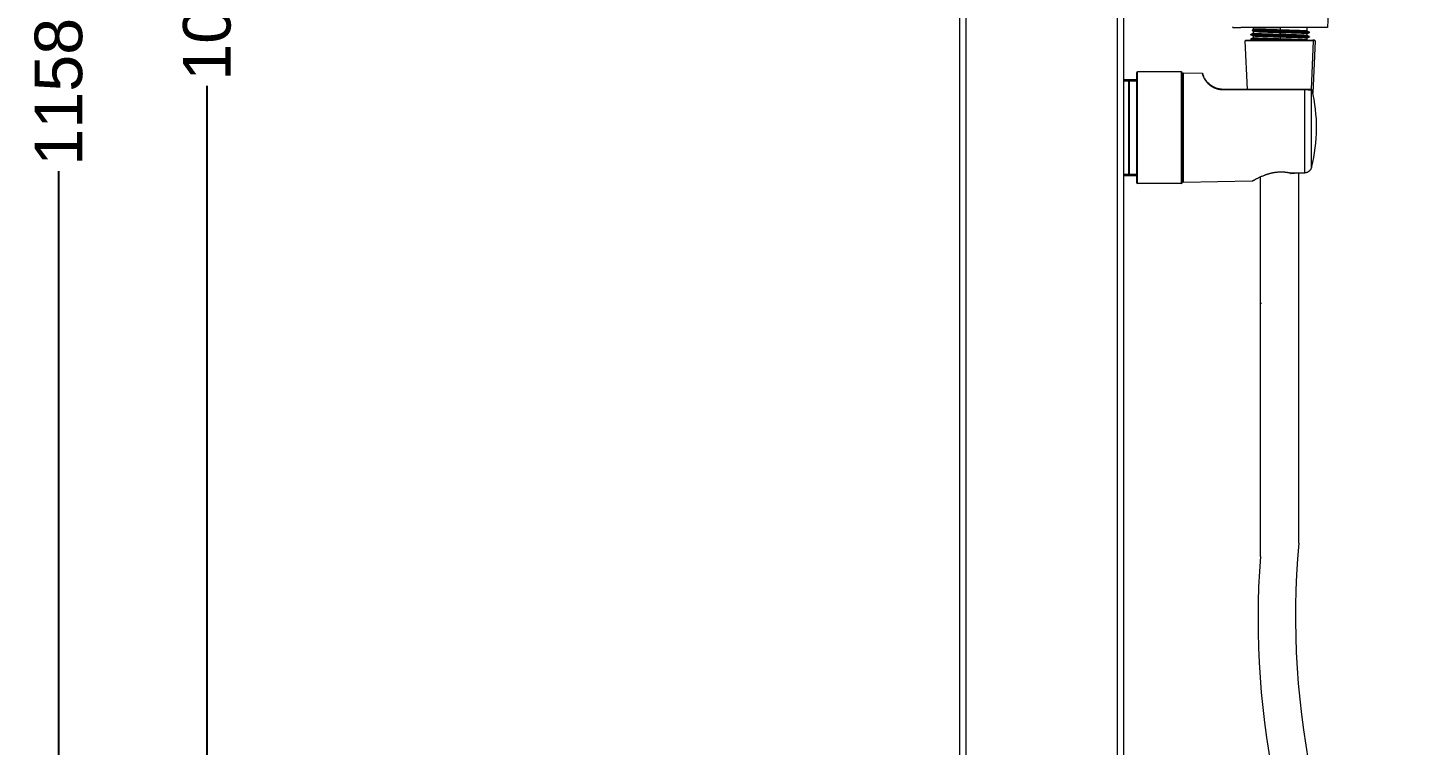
# Model space of a CAD drawing. Header units: millimetres. Extents: x -6909 to -4533, y -2578 to 782.
# Drawn here: x -6292.9 to -5830.3, y -1043.6 to -802.1 of the extents above; entities that cross this region are included whole.
import ezdxf

# ---------------------------------------------------------------- set-up
doc = ezdxf.new("R2010")
doc.units = ezdxf.units.MM
doc.styles.get("Standard").update_dxf_attribs({"font": 'arial.ttf'})
doc.dimstyles.get("Standard").update_dxf_attribs({"dimtxt": 16, "dimasz": 16, "dimexe": 0.18, "dimexo": 0.0625, "dimgap": 3.5, "dimtad": 0, "dimdec": 1, "dimdsep": 46, "dimtxsty": 'Standard', "dimcen": 0.09, "dimclrd": 3, "dimclre": 3, "dimclrt": 3, "dimadec": 0, "dimazin": 0, "dimtfac": 1, "dimtdec": 1, "dimtofl": 0, "dimtmove": 0, "dimatfit": 3, "dimfxl": 1, "dimtolj": 1, "dimtzin": 0, "dimarcsym": 0})

# ---------------------------------------------------------------- blocks, each defined once
blk = doc.blocks.new('*D156')
at = {"color": 3, "lineweight": -2, "transparency": 16777216}
for p, q in [((-5973.98, -250.18), (-6232.69, -250.18)), ((-6232.51, -266.18), (-6232.51, -768.57)), ((-6232.51, -1324.18), (-6232.51, -821.79)), ((-6186.98, -1340.18), (-6232.69, -1340.18))]:
    blk.add_line(p, q, dxfattribs=at)
at = {"color": 3, "lineweight": 18, "transparency": 16777216}
for points in [[(-6235.18, -266.18), (-6229.85, -266.18), (-6232.51, -250.18)], [(-6235.18, -1324.18), (-6229.85, -1324.18), (-6232.51, -1340.18)]]:
    blk.add_solid(points, dxfattribs=at)
at = {"layer": 'Defpoints', "color": 0, "lineweight": 18, "transparency": 16777216}
for p in [(-6232.51, -250.18), (-5973.91, -250.18), (-6186.91, -1340.18)]:
    blk.add_point(p, dxfattribs=at)
at = {"color": 3, "lineweight": 18, "transparency": 16777216, "insert": (-6232.51, -795.18), "char_height": 16, "attachment_point": 5, "rotation": 90}
blk.add_mtext('\\A1;1090', dxfattribs=at)
blk = doc.blocks.new('*D157')
at = {"color": 3, "lineweight": -2, "transparency": 16777216}
for p, q in [((-5976.48, -235.18), (-6282.57, -235.18)), ((-6282.39, -251.18), (-6282.39, -778.42)), ((-6282.39, -1377.68), (-6282.39, -850.45)), ((-6026.98, -1393.68), (-6282.57, -1393.68))]:
    blk.add_line(p, q, dxfattribs=at)
at = {"color": 3, "lineweight": 18, "transparency": 16777216}
for points in [[(-6285.06, -251.18), (-6279.72, -251.18), (-6282.39, -235.18)], [(-6285.06, -1377.68), (-6279.72, -1377.68), (-6282.39, -1393.68)]]:
    blk.add_solid(points, dxfattribs=at)
at = {"layer": 'Defpoints', "color": 0, "lineweight": 18, "transparency": 16777216}
for p in [(-6282.39, -235.18), (-5976.41, -235.18), (-6026.91, -1393.68)]:
    blk.add_point(p, dxfattribs=at)
at = {"color": 3, "lineweight": 18, "transparency": 16777216, "insert": (-6282.39, -814.43), "char_height": 16, "attachment_point": 5, "rotation": 90}
blk.add_mtext('\\A1;1158.5', dxfattribs=at)

msp = doc.modelspace()

# ---------------------------------------------------------------- linework, layer by layer
at = {"linetype": 'Continuous', "lineweight": 13}
for p, q in [((-5926.41, -1339.68), (-5926.41, -369.39)), ((-5977.41, -655.76), (-5977.41, -1339.68)), ((-5860.61, -806.63), (-5861.3, -822.93)), ((-5860.61, -806.63), (-5860.79, -806.43)), ((-5919.71, -854.58), (-5919.71, -817.08)), ((-5905.01, -817.08), (-5905.01, -854.58)), ((-5924.41, -820.03), (-5922.71, -820.03)), ((-5922.71, -820.03), (-5922.41, -820.03)), ((-5922.41, -820.03), (-5922.41, -819.73)), ((-5922.41, -851.63), (-5922.41, -820.03)), ((-5922.41, -820.03), (-5920.01, -820.03)), ((-5863.49, -823.02), (-5863.49, -851.08)), ((-5861.14, -823.16), (-5861, -823.16)), ((-5861.14, -849.06), (-5861.14, -823.16)), ((-5868.14, -851.17), (-5868.14, -851.21)), ((-5863.49, -851.12), (-5863.49, -851.08)), ((-5922.71, -851.63), (-5924.41, -851.63)), ((-5922.71, -851.63), (-5922.41, -851.63)), ((-5920.01, -851.63), (-5922.41, -851.63)), ((-5922.41, -851.93), (-5922.41, -851.63))]:
    msp.add_line(p, q, dxfattribs=at)
at = {"linetype": 'Continuous', "lineweight": 18}
for p, q in [((-5924.41, -369.39), (-5924.41, -1339.68)), ((-5979.41, -1339.68), (-5979.41, -563.26)), ((-5880.71, -802.13), (-5871.71, -802.13)), ((-5880.71, -802.75), (-5880.71, -802.13)), ((-5880.71, -804.01), (-5880.71, -803.31)), ((-5862.71, -802.13), (-5871.71, -802.13)), ((-5871.71, -802.13), (-5871.71, -802.88)), ((-5871.71, -803.88), (-5871.71, -804.38)), ((-5862.71, -802.13), (-5862.71, -803.25)), ((-5862.71, -804.26), (-5862.71, -804.75)), ((-5883.46, -806.63), (-5883.26, -806.43)), ((-5860.61, -806.63), (-5883.46, -806.63)), ((-5882.73, -822.93), (-5883.46, -806.63)), ((-5883.26, -806.43), (-5860.79, -806.43)), ((-5880.71, -805.51), (-5880.71, -805.02)), ((-5871.71, -805.38), (-5871.71, -805.88)), ((-5862.71, -805.76), (-5862.71, -806.25)), ((-5860.16, -806.43), (-5860.79, -806.43)), ((-5859.97, -806.63), (-5860.76, -824.21)), ((-5859.97, -806.63), (-5860.61, -806.63)), ((-5860.16, -806.43), (-5859.97, -806.63)), ((-5920.01, -817.38), (-5920.01, -854.28)), ((-5905.01, -817.08), (-5919.71, -817.08)), ((-5904.51, -854.08), (-5904.51, -817.58)), ((-5904.21, -854.23), (-5904.21, -817.43)), ((-5904.21, -817.43), (-5897.96, -817.54)), ((-5922.41, -819.73), (-5924.41, -819.73)), ((-5922.71, -820.03), (-5922.71, -851.63)), ((-5920.01, -819.73), (-5922.41, -819.73)), ((-5904.51, -819.03), (-5904.21, -819.03)), ((-5861, -823.16), (-5861, -823.16)), ((-5865.39, -974.65), (-5865.39, -851.16)), ((-5924.41, -851.93), (-5922.41, -851.93)), ((-5922.41, -851.93), (-5920.01, -851.93)), ((-5905.01, -854.58), (-5919.71, -854.58)), ((-5904.21, -852.63), (-5904.51, -852.63)), ((-5881.12, -853.85), (-5904.21, -854.23)), ((-5878.39, -852.44), (-5878.39, -980.02))]:
    msp.add_line(p, q, dxfattribs=at)
for centre, radius, start, end in [((-5919.71, -817.38), 0.3, 90, 180), ((-5905.01, -817.58), 0.5, 0, 90), ((-5922.41, -820.03), 0.3, 90, 180), ((-5861.29, -823.23), 0.3, 13.8413, 90), ((-5912.43, -835.83), 52.96, 345.5347, 13.8413), ((-5868.14, -850.91), 0.3, 257.1694, 271.0958), ((-5922.41, -851.63), 0.3, 180, 270), ((-5919.71, -854.28), 0.3, 180, 270), ((-5905.01, -854.08), 0.5, 270, 0)]:
    msp.add_arc(centre, radius, start, end, dxfattribs=at)
at = {"lineweight": 18}
for centre, radius, start, end in [((-5591.27, -1000.35), 275.28, 174.8316, 209.7553), ((-5875.39, -974.65), 10, 354.8316, 0), ((-5594.39, -1000.87), 284.76, 175.8014, 208.5524)]:
    msp.add_arc(centre, radius, start, end, dxfattribs=at)
at = {"linetype": 'Continuous', "lineweight": 13, "extrusion": (0, 0, -1)}
for centre, major_axis, ratio, start_param, end_param in [((-5890.91, -823.23), (0, 0.3), 0.023207, 0, 0.788984), ((-5863.49, -823.23), (0, 0.3), 0.023832, 0, 0.762917), ((-5861.43, -823.23), (0, 0.3), 0.982489, 0, 1.332663), ((-5861.29, -823.23), (0, 0.3), 0.985191, 0, 1.332663), ((-5868.14, -850.91), (0.067, 0.293), 0.377547, 2.560471, 3.141614)]:
    msp.add_ellipse(centre, major_axis=major_axis, ratio=ratio, start_param=start_param, end_param=end_param, dxfattribs=at)
at = {"linetype": 'Continuous', "lineweight": 18, "extrusion": (0, 0, -1)}
msp.add_ellipse((-5868.14, -850.91), major_axis=(0.067, 0.293), ratio=0.377547, start_param=3.14161, end_param=3.638191, dxfattribs=at)
at = {"linetype": 'Continuous', "lineweight": 18}
for points, knots in [([(-5854.32, -706.06), (-5854.34, -707.01), (-5854.37, -708.89), (-5854.41, -711.7), (-5854.54, -720.22), (-5854.71, -731.51), (-5854.93, -745.62), (-5855.09, -756.92), (-5855.26, -768.23), (-5855.43, -779.53), (-5855.57, -788.95), (-5855.67, -795.54), (-5855.72, -798.84), (-5855.74, -800.49), (-5855.75, -801.31), (-5855.76, -801.72), (-5855.76, -801.96), (-5855.76, -802.08), (-5855.76, -802.13)], [0, 0, 0, 0, 0.030018, 0.060037, 0.090055, 0.295018, 0.412508, 0.529999, 0.647489, 0.764999, 0.8825, 0.94125, 0.970625, 0.985312, 0.992656, 0.996328, 0.998164, 1, 1, 1, 1]), ([(-5887.66, -802.13), (-5887.66, -802.11), (-5887.67, -802.05), (-5887.67, -801.99), (-5887.67, -801.96)], [0, 0, 0, 0, 0.5, 1, 1, 1, 1]), ([(-5887.66, -802.13), (-5887.67, -802.13), (-5887.67, -802.13), (-5887.67, -802.13), (-5887.66, -802.13), (-5887.65, -802.13), (-5887.64, -802.13), (-5887.62, -802.13), (-5887.6, -802.13), (-5887.56, -802.13), (-5887.53, -802.13), (-5887.47, -802.13), (-5887.43, -802.13), (-5887.38, -802.13), (-5887.37, -802.13), (-5887.35, -802.13), (-5887.32, -802.13), (-5887.28, -802.13), (-5887.2, -802.13), (-5887.15, -802.13), (-5887.03, -802.13), (-5886.96, -802.13), (-5886.86, -802.13), (-5886.82, -802.13), (-5886.77, -802.13), (-5886.75, -802.13), (-5886.71, -802.13), (-5886.69, -802.13), (-5886.6, -802.13), (-5886.51, -802.13), (-5886.34, -802.13), (-5886.26, -802.13), (-5886.07, -802.13), (-5885.98, -802.13), (-5885.83, -802.13), (-5885.78, -802.13), (-5885.68, -802.13), (-5885.63, -802.13), (-5885.38, -802.13), (-5885.16, -802.13), (-5884.95, -802.13)], [0, 0, 0, 0, 0.0625, 0.0625, 0.125, 0.125, 0.1875, 0.1875, 0.25, 0.25, 0.3125, 0.3125, 0.375, 0.375, 0.390625, 0.390625, 0.40625, 0.4375, 0.4375, 0.5, 0.5, 0.5625, 0.5625, 0.59375, 0.59375, 0.609375, 0.609375, 0.625, 0.625, 0.6875, 0.6875, 0.75, 0.75, 0.8125, 0.8125, 0.84375, 0.84375, 0.875, 0.875, 1, 1, 1, 1]), ([(-5884.56, -802.13), (-5884.63, -802.13), (-5884.69, -802.13), (-5884.82, -802.13), (-5884.89, -802.13), (-5884.95, -802.13)], [0, 0, 0, 0, 0.5, 0.5, 1, 1, 1, 1]), ([(-5858.87, -802.13), (-5858.87, -802.13), (-5860.79, -802.13), (-5865.03, -802.13), (-5871.71, -802.13), (-5878.4, -802.13), (-5882.64, -802.13), (-5884.56, -802.13), (-5884.56, -802.13)], [0, 0, 0, 0, 0.00001, 0.234691, 0.500002, 0.765312, 0.999992, 1, 1, 1, 1]), ([(-5861.82, -805.21), (-5861.82, -805.18), (-5862.51, -805.1), (-5865.81, -804.98), (-5871.02, -804.85), (-5876.43, -804.72), (-5880.5, -804.59), (-5881.59, -804.51), (-5881.61, -804.46), (-5881.61, -804.46)], [0, 0, 0, 0, 0.13614, 0.307544, 0.478949, 0.650353, 0.821757, 0.993161, 1, 1, 1, 1]), ([(-5881.6, -804.57), (-5881.52, -804.61), (-5880.45, -804.7), (-5876.43, -804.82), (-5871.02, -804.95), (-5865.81, -805.08), (-5862.41, -805.2), (-5861.76, -805.28), (-5861.83, -805.32)], [0, 0, 0, 0, 0.164113, 0.33539, 0.506667, 0.677945, 0.849222, 1, 1, 1, 1]), ([(-5881.16, -803.08), (-5881.16, -803.08), (-5881.15, -803.09), (-5881.12, -803.1), (-5881.09, -803.11), (-5881.03, -803.12), (-5881, -803.12), (-5880.96, -803.12), (-5880.95, -803.13), (-5880.92, -803.13), (-5880.91, -803.13), (-5880.83, -803.14), (-5880.75, -803.15), (-5880.58, -803.16), (-5880.4, -803.17), (-5880.17, -803.18), (-5879.98, -803.19), (-5879.92, -803.2), (-5879.82, -803.2), (-5879.78, -803.2), (-5879.71, -803.21), (-5879.68, -803.21), (-5879.49, -803.22), (-5879.34, -803.22), (-5879.18, -803.23)], [0, 0, 0, 0, 0.105003, 0.105003, 0.23286, 0.23286, 0.296788, 0.296788, 0.328753, 0.328753, 0.360717, 0.360717, 0.488573, 0.488573, 0.61643, 0.744287, 0.744287, 0.808215, 0.808215, 0.840179, 0.840179, 0.872143, 0.872143, 1, 1, 1, 1]), ([(-5880.71, -802.75), (-5880.71, -802.74), (-5880.71, -802.74), (-5880.7, -802.74), (-5880.66, -802.74), (-5880.58, -802.73), (-5880.5, -802.73), (-5880.47, -802.73), (-5880.42, -802.73), (-5880.41, -802.72), (-5880.37, -802.72), (-5880.36, -802.72), (-5880.26, -802.72), (-5880.18, -802.72), (-5879.99, -802.71), (-5879.79, -802.71), (-5879.54, -802.7), (-5879.34, -802.7), (-5879.28, -802.7), (-5879.17, -802.69), (-5879.13, -802.69), (-5879.06, -802.69), (-5879.02, -802.69), (-5878.83, -802.69), (-5878.67, -802.68), (-5878.5, -802.68)], [0, 0, 0, 0, 0.051234, 0.051234, 0.16983, 0.288425, 0.288425, 0.347723, 0.347723, 0.377372, 0.377372, 0.407021, 0.407021, 0.525617, 0.525617, 0.644213, 0.762808, 0.762808, 0.822106, 0.822106, 0.851755, 0.851755, 0.881404, 0.881404, 1, 1, 1, 1]), ([(-5878.5, -803.68), (-5878.67, -803.66), (-5878.99, -803.63), (-5879.42, -803.58), (-5879.66, -803.55), (-5879.84, -803.52), (-5879.89, -803.52), (-5879.99, -803.5), (-5880.04, -803.49), (-5880.18, -803.47), (-5880.35, -803.43), (-5880.47, -803.4), (-5880.58, -803.37), (-5880.62, -803.36), (-5880.68, -803.32), (-5880.7, -803.31), (-5880.71, -803.29), (-5880.71, -803.28), (-5880.71, -803.27)], [0, 0, 0, 0, 0.118984, 0.237968, 0.356952, 0.356952, 0.416444, 0.416444, 0.475936, 0.475936, 0.59492, 0.713904, 0.713904, 0.832888, 0.832888, 0.951872, 0.951872, 1, 1, 1, 1]), ([(-5880.71, -804.01), (-5880.71, -804.01), (-5880.71, -804.01), (-5880.71, -804.02), (-5880.7, -804.02), (-5880.69, -804.03), (-5880.64, -804.04), (-5880.56, -804.06), (-5880.41, -804.07), (-5880.29, -804.08), (-5880.24, -804.09), (-5880.16, -804.09), (-5880.14, -804.1), (-5880.09, -804.1), (-5880.06, -804.1), (-5879.92, -804.11), (-5879.79, -804.12), (-5879.51, -804.13), (-5879.36, -804.14), (-5879.04, -804.16), (-5878.86, -804.17), (-5878.63, -804.18), (-5878.58, -804.18), (-5878.48, -804.18), (-5878.34, -804.19), (-5878.18, -804.19), (-5877.87, -804.21), (-5877.44, -804.22), (-5876.97, -804.24), (-5876.66, -804.25), (-5876.6, -804.25), (-5876.47, -804.25), (-5876.41, -804.25), (-5876.22, -804.26), (-5876.09, -804.26), (-5875.7, -804.27), (-5875.44, -804.28), (-5874.9, -804.3), (-5874.62, -804.31), (-5874.2, -804.32), (-5874.06, -804.32), (-5873.84, -804.33), (-5873.77, -804.33), (-5873.62, -804.33), (-5873.55, -804.34), (-5873.19, -804.35), (-5872.6, -804.36), (-5872.01, -804.38), (-5871.71, -804.38)], [0, 0, 0, 0, 0.015316, 0.015316, 0.030946, 0.062206, 0.062206, 0.124726, 0.187245, 0.187245, 0.218505, 0.218505, 0.234135, 0.234135, 0.249765, 0.249765, 0.312284, 0.312284, 0.374804, 0.374804, 0.437324, 0.437324, 0.452954, 0.452954, 0.468583, 0.499843, 0.499843, 0.562363, 0.624882, 0.624882, 0.640512, 0.640512, 0.656142, 0.656142, 0.687402, 0.687402, 0.749922, 0.749922, 0.812441, 0.812441, 0.843701, 0.843701, 0.859331, 0.859331, 0.874961, 0.874961, 0.93748, 1, 1, 1, 1]), ([(-5861.82, -803.71), (-5861.82, -803.7), (-5861.88, -803.66), (-5863.17, -803.57), (-5867.4, -803.44), (-5872.85, -803.31), (-5876.93, -803.21), (-5878.73, -803.15), (-5879.18, -803.13)], [0, 0, 0, 0, 0.027298, 0.24914, 0.470982, 0.692824, 0.914666, 1, 1, 1, 1]), ([(-5879.18, -803.23), (-5878.73, -803.25), (-5876.93, -803.31), (-5872.85, -803.41), (-5867.4, -803.54), (-5863.17, -803.67), (-5861.89, -803.76), (-5861.82, -803.8), (-5861.82, -803.81)], [0, 0, 0, 0, 0.085372, 0.307308, 0.529245, 0.751181, 0.973117, 1, 1, 1, 1]), ([(-5878.5, -802.68), (-5878.29, -802.69), (-5878.07, -802.7), (-5877.6, -802.71), (-5877.35, -802.72), (-5877.06, -802.73), (-5877.03, -802.73), (-5876.96, -802.74), (-5876.93, -802.74), (-5876.83, -802.74), (-5876.63, -802.75), (-5876.43, -802.75), (-5876.02, -802.77), (-5875.73, -802.77), (-5875.15, -802.79), (-5874.86, -802.8), (-5874.48, -802.81), (-5874.4, -802.81), (-5874.25, -802.82), (-5874.17, -802.82), (-5873.94, -802.83), (-5873.78, -802.83), (-5873.31, -802.84), (-5872.99, -802.85), (-5872.36, -802.87), (-5872.04, -802.88), (-5871.71, -802.88)], [0, 0, 0, 0, 0.125, 0.125, 0.25, 0.25, 0.265625, 0.265625, 0.28125, 0.28125, 0.3125, 0.375, 0.375, 0.5, 0.5, 0.625, 0.625, 0.65625, 0.65625, 0.6875, 0.6875, 0.75, 0.75, 0.875, 0.875, 1, 1, 1, 1]), ([(-5871.71, -803.88), (-5872.04, -803.88), (-5872.36, -803.87), (-5873, -803.85), (-5873.31, -803.84), (-5873.67, -803.83), (-5873.71, -803.83), (-5873.78, -803.83), (-5873.82, -803.83), (-5873.94, -803.82), (-5874.17, -803.82), (-5874.4, -803.81), (-5874.86, -803.8), (-5875.16, -803.79), (-5875.73, -803.77), (-5876.02, -803.76), (-5876.36, -803.75), (-5876.43, -803.75), (-5876.57, -803.75), (-5876.64, -803.75), (-5876.84, -803.74), (-5876.97, -803.74), (-5877.35, -803.72), (-5877.6, -803.71), (-5878.07, -803.7), (-5878.29, -803.69), (-5878.5, -803.68)], [0, 0, 0, 0, 0.125, 0.125, 0.25, 0.25, 0.265625, 0.265625, 0.28125, 0.28125, 0.3125, 0.375, 0.375, 0.5, 0.5, 0.625, 0.625, 0.65625, 0.65625, 0.6875, 0.6875, 0.75, 0.75, 0.875, 0.875, 1, 1, 1, 1]), ([(-5871.71, -802.88), (-5871.42, -802.89), (-5871.12, -802.9), (-5870.53, -802.92), (-5870.24, -802.92), (-5869.88, -802.93), (-5869.81, -802.94), (-5869.66, -802.94), (-5869.59, -802.94), (-5869.37, -802.95), (-5869.23, -802.95), (-5868.81, -802.96), (-5868.53, -802.97), (-5867.99, -802.99), (-5867.73, -802.99), (-5867.34, -803.01), (-5867.21, -803.01), (-5867.02, -803.02), (-5866.96, -803.02), (-5866.86, -803.02), (-5866.83, -803.02), (-5866.77, -803.02), (-5866.49, -803.03), (-5866.23, -803.04), (-5865.77, -803.06), (-5865.56, -803.07), (-5865.14, -803.08), (-5864.94, -803.09), (-5864.71, -803.1), (-5864.66, -803.1), (-5864.57, -803.1), (-5864.53, -803.11), (-5864.39, -803.11), (-5864.31, -803.12), (-5864.06, -803.13), (-5863.76, -803.14), (-5863.51, -803.16), (-5863.34, -803.17), (-5863.29, -803.17), (-5863.23, -803.18), (-5863.22, -803.18), (-5863.19, -803.18), (-5863.18, -803.18), (-5863.14, -803.19), (-5863.12, -803.19), (-5863.02, -803.2), (-5862.94, -803.21), (-5862.83, -803.22), (-5862.79, -803.23), (-5862.75, -803.24), (-5862.74, -803.24), (-5862.73, -803.25)], [0, 0, 0, 0, 0.064742, 0.064742, 0.129483, 0.129483, 0.145669, 0.145669, 0.161854, 0.161854, 0.194225, 0.194225, 0.258967, 0.258967, 0.323709, 0.323709, 0.356079, 0.356079, 0.372265, 0.372265, 0.380358, 0.380358, 0.38845, 0.453192, 0.453192, 0.517934, 0.517934, 0.582675, 0.582675, 0.598861, 0.598861, 0.615046, 0.615046, 0.647417, 0.647417, 0.712159, 0.776901, 0.776901, 0.809271, 0.809271, 0.817364, 0.817364, 0.825457, 0.825457, 0.841642, 0.841642, 0.906384, 0.906384, 0.971126, 0.971126, 1, 1, 1, 1]), ([(-5862.71, -804.26), (-5862.71, -804.26), (-5862.72, -804.26), (-5862.72, -804.25), (-5862.72, -804.25), (-5862.73, -804.24), (-5862.74, -804.24), (-5862.79, -804.23), (-5862.87, -804.21), (-5863.02, -804.2), (-5863.14, -804.18), (-5863.19, -804.18), (-5863.26, -804.17), (-5863.29, -804.17), (-5863.34, -804.17), (-5863.37, -804.17), (-5863.51, -804.16), (-5863.64, -804.15), (-5863.91, -804.13), (-5864.06, -804.13), (-5864.39, -804.11), (-5864.57, -804.1), (-5864.8, -804.09), (-5864.85, -804.09), (-5864.95, -804.09), (-5865.09, -804.08), (-5865.24, -804.08), (-5865.56, -804.06), (-5865.99, -804.05), (-5866.46, -804.03), (-5866.77, -804.02), (-5866.83, -804.02), (-5866.95, -804.02), (-5867.02, -804.01), (-5867.21, -804.01), (-5867.34, -804.01), (-5867.73, -803.99), (-5867.99, -803.99), (-5868.53, -803.97), (-5868.81, -803.96), (-5869.23, -803.95), (-5869.37, -803.95), (-5869.59, -803.94), (-5869.66, -803.94), (-5869.8, -803.93), (-5869.88, -803.93), (-5870.24, -803.92), (-5870.83, -803.91), (-5871.42, -803.89), (-5871.71, -803.88)], [0, 0, 0, 0, 0.015318, 0.015318, 0.030948, 0.030948, 0.062208, 0.062208, 0.124727, 0.187247, 0.187247, 0.218506, 0.218506, 0.234136, 0.234136, 0.249766, 0.249766, 0.312286, 0.312286, 0.374805, 0.374805, 0.437325, 0.437325, 0.452955, 0.452955, 0.468584, 0.499844, 0.499844, 0.562364, 0.624883, 0.624883, 0.640513, 0.640513, 0.656143, 0.656143, 0.687403, 0.687403, 0.749922, 0.749922, 0.812442, 0.812442, 0.843701, 0.843701, 0.859331, 0.859331, 0.874961, 0.874961, 0.937481, 1, 1, 1, 1]), ([(-5871.71, -804.38), (-5871.42, -804.39), (-5871.12, -804.4), (-5870.53, -804.42), (-5870.24, -804.42), (-5869.88, -804.43), (-5869.81, -804.44), (-5869.66, -804.44), (-5869.59, -804.44), (-5869.37, -804.45), (-5869.23, -804.45), (-5868.81, -804.46), (-5868.26, -804.48), (-5867.73, -804.49), (-5867.34, -804.51), (-5867.21, -804.51), (-5867.02, -804.52), (-5866.96, -804.52), (-5866.86, -804.52), (-5866.83, -804.52), (-5866.77, -804.52), (-5866.49, -804.53), (-5866.23, -804.54), (-5865.77, -804.56), (-5865.56, -804.56), (-5865.14, -804.58), (-5864.94, -804.59), (-5864.71, -804.6), (-5864.66, -804.6), (-5864.57, -804.6), (-5864.53, -804.61), (-5864.39, -804.61), (-5864.31, -804.62), (-5864.06, -804.63), (-5863.91, -804.63), (-5863.64, -804.65), (-5863.51, -804.66), (-5863.34, -804.67), (-5863.29, -804.67), (-5863.23, -804.68), (-5863.22, -804.68), (-5863.19, -804.68), (-5863.18, -804.68), (-5863.14, -804.69), (-5863.12, -804.69), (-5863.02, -804.7), (-5862.94, -804.71), (-5862.83, -804.72), (-5862.79, -804.73), (-5862.74, -804.74), (-5862.73, -804.74), (-5862.73, -804.75)], [0, 0, 0, 0, 0.064681, 0.064681, 0.129362, 0.129362, 0.145532, 0.145532, 0.161702, 0.161702, 0.194043, 0.194043, 0.258724, 0.323405, 0.323405, 0.355745, 0.355745, 0.371916, 0.371916, 0.380001, 0.380001, 0.388086, 0.452767, 0.452767, 0.517448, 0.517448, 0.582129, 0.582129, 0.598299, 0.598299, 0.614469, 0.614469, 0.64681, 0.64681, 0.711491, 0.711491, 0.776171, 0.776171, 0.808512, 0.808512, 0.816597, 0.816597, 0.824682, 0.824682, 0.840852, 0.840852, 0.905533, 0.905533, 0.970214, 0.970214, 1, 1, 1, 1]), ([(-5858.48, -802.13), (-5858.54, -802.13), (-5858.61, -802.13), (-5858.74, -802.13), (-5858.8, -802.13), (-5858.87, -802.13)], [0, 0, 0, 0, 0.5, 0.5, 1, 1, 1, 1]), ([(-5855.76, -802.13), (-5855.76, -802.13), (-5855.76, -802.13), (-5855.76, -802.13), (-5855.76, -802.13), (-5855.78, -802.13), (-5855.8, -802.13), (-5855.87, -802.13), (-5855.89, -802.13), (-5855.94, -802.13), (-5855.96, -802.13), (-5856, -802.13), (-5856.01, -802.13), (-5856.08, -802.13), (-5856.17, -802.13), (-5856.28, -802.13), (-5856.37, -802.13), (-5856.4, -802.13), (-5856.47, -802.13), (-5856.5, -802.13), (-5856.6, -802.13), (-5856.68, -802.13), (-5856.83, -802.13), (-5856.91, -802.13), (-5857.08, -802.13), (-5857.17, -802.13), (-5857.31, -802.13), (-5857.36, -802.13), (-5857.45, -802.13), (-5857.5, -802.13), (-5857.65, -802.13), (-5857.75, -802.13), (-5857.95, -802.13), (-5858.06, -802.13), (-5858.27, -802.13), (-5858.37, -802.13), (-5858.48, -802.13)], [0, 0, 0, 0, 0.0625, 0.0625, 0.125, 0.125, 0.25, 0.25, 0.3125, 0.3125, 0.34375, 0.34375, 0.375, 0.375, 0.4375, 0.5, 0.5, 0.53125, 0.53125, 0.5625, 0.5625, 0.625, 0.625, 0.6875, 0.6875, 0.75, 0.75, 0.78125, 0.78125, 0.8125, 0.8125, 0.875, 0.875, 0.9375, 0.9375, 1, 1, 1, 1]), ([(-5867.69, -806.43), (-5868.22, -806.42), (-5870.45, -806.36), (-5874.73, -806.26), (-5879.4, -806.14), (-5881.37, -806.03), (-5881.61, -805.98), (-5881.61, -805.96)], [0, 0, 0, 0, 0.088233, 0.358854, 0.629474, 0.900095, 1, 1, 1, 1]), ([(-5881.59, -806.07), (-5881.57, -806.08), (-5881.3, -806.14), (-5879.4, -806.24), (-5875.44, -806.34), (-5872.69, -806.41), (-5871.71, -806.43)], [0, 0, 0, 0, 0.099672, 0.452931, 0.806191, 1, 1, 1, 1]), ([(-5880.71, -805.51), (-5880.71, -805.51), (-5880.71, -805.51), (-5880.71, -805.52), (-5880.7, -805.52), (-5880.69, -805.53), (-5880.64, -805.54), (-5880.6, -805.55), (-5880.48, -805.56), (-5880.41, -805.57), (-5880.29, -805.58), (-5880.24, -805.59), (-5880.16, -805.59), (-5880.14, -805.6), (-5880.09, -805.6), (-5880.06, -805.6), (-5879.92, -805.61), (-5879.79, -805.62), (-5879.51, -805.64), (-5879.36, -805.64), (-5879.04, -805.66), (-5878.86, -805.67), (-5878.63, -805.68), (-5878.58, -805.68), (-5878.48, -805.68), (-5878.34, -805.69), (-5878.18, -805.69), (-5877.87, -805.7), (-5877.44, -805.72), (-5876.97, -805.74), (-5876.66, -805.75), (-5876.6, -805.75), (-5876.47, -805.75), (-5876.41, -805.75), (-5876.22, -805.76), (-5876.09, -805.76), (-5875.7, -805.78), (-5875.17, -805.79), (-5874.62, -805.81), (-5874.2, -805.82), (-5874.06, -805.82), (-5873.84, -805.83), (-5873.77, -805.83), (-5873.62, -805.83), (-5873.55, -805.84), (-5873.19, -805.85), (-5872.6, -805.86), (-5872.01, -805.88), (-5871.71, -805.89)], [0, 0, 0, 0, 0.015318, 0.015318, 0.030948, 0.062208, 0.062208, 0.124727, 0.124727, 0.187247, 0.187247, 0.218506, 0.218506, 0.234136, 0.234136, 0.249766, 0.249766, 0.312286, 0.312286, 0.374805, 0.374805, 0.437325, 0.437325, 0.452954, 0.452954, 0.468584, 0.499844, 0.499844, 0.562364, 0.624883, 0.624883, 0.640513, 0.640513, 0.656143, 0.656143, 0.687403, 0.687403, 0.749922, 0.812442, 0.812442, 0.843701, 0.843701, 0.859331, 0.859331, 0.874961, 0.874961, 0.937481, 1, 1, 1, 1]), ([(-5871.71, -805.38), (-5872.01, -805.38), (-5872.31, -805.37), (-5872.89, -805.35), (-5873.19, -805.34), (-5873.55, -805.33), (-5873.62, -805.33), (-5873.77, -805.33), (-5873.84, -805.33), (-5874.05, -805.32), (-5874.2, -805.32), (-5874.62, -805.31), (-5874.9, -805.3), (-5875.44, -805.28), (-5875.7, -805.27), (-5876.09, -805.26), (-5876.22, -805.26), (-5876.41, -805.25), (-5876.47, -805.25), (-5876.57, -805.25), (-5876.6, -805.25), (-5876.66, -805.25), (-5876.94, -805.24), (-5877.2, -805.23), (-5877.66, -805.21), (-5877.87, -805.2), (-5878.29, -805.19), (-5878.49, -805.18), (-5878.72, -805.17), (-5878.77, -805.17), (-5878.86, -805.17), (-5878.9, -805.16), (-5879.03, -805.16), (-5879.12, -805.15), (-5879.36, -805.14), (-5879.52, -805.13), (-5879.79, -805.12), (-5879.92, -805.11), (-5880.09, -805.1), (-5880.14, -805.09), (-5880.2, -805.09), (-5880.21, -805.09), (-5880.24, -805.09), (-5880.27, -805.08), (-5880.31, -805.08), (-5880.41, -805.07), (-5880.48, -805.06), (-5880.6, -805.05), (-5880.64, -805.04), (-5880.69, -805.03), (-5880.7, -805.02), (-5880.7, -805.02)], [0, 0, 0, 0, 0.0644, 0.0644, 0.1288, 0.1288, 0.1449, 0.1449, 0.160999, 0.160999, 0.193199, 0.193199, 0.257599, 0.257599, 0.321999, 0.321999, 0.354199, 0.354199, 0.370299, 0.370299, 0.378349, 0.378349, 0.386399, 0.450799, 0.450799, 0.515198, 0.515198, 0.579598, 0.579598, 0.595698, 0.595698, 0.611798, 0.611798, 0.643998, 0.643998, 0.708398, 0.708398, 0.772798, 0.772798, 0.804997, 0.804997, 0.813047, 0.813047, 0.821097, 0.837197, 0.837197, 0.901597, 0.901597, 0.965997, 0.965997, 1, 1, 1, 1]), ([(-5862.71, -805.76), (-5862.71, -805.76), (-5862.72, -805.75), (-5862.72, -805.75), (-5862.73, -805.74), (-5862.74, -805.74), (-5862.79, -805.73), (-5862.87, -805.71), (-5863.02, -805.7), (-5863.14, -805.68), (-5863.19, -805.68), (-5863.26, -805.68), (-5863.29, -805.67), (-5863.34, -805.67), (-5863.37, -805.67), (-5863.51, -805.66), (-5863.64, -805.65), (-5863.91, -805.63), (-5864.06, -805.63), (-5864.39, -805.61), (-5864.57, -805.6), (-5864.8, -805.59), (-5864.85, -805.59), (-5864.95, -805.59), (-5865.09, -805.58), (-5865.24, -805.57), (-5865.56, -805.56), (-5865.77, -805.56), (-5866.23, -805.54), (-5866.46, -805.53), (-5866.77, -805.52), (-5866.83, -805.52), (-5866.95, -805.52), (-5867.02, -805.52), (-5867.21, -805.51), (-5867.34, -805.51), (-5867.73, -805.49), (-5868.26, -805.48), (-5868.81, -805.46), (-5869.23, -805.45), (-5869.37, -805.45), (-5869.59, -805.44), (-5869.66, -805.44), (-5869.8, -805.43), (-5869.88, -805.43), (-5870.24, -805.42), (-5870.53, -805.42), (-5871.12, -805.4), (-5871.42, -805.39), (-5871.71, -805.38)], [0, 0, 0, 0, 0.015318, 0.015318, 0.030948, 0.062207, 0.062207, 0.124727, 0.187246, 0.187246, 0.218506, 0.218506, 0.234136, 0.234136, 0.249766, 0.249766, 0.312285, 0.312285, 0.374805, 0.374805, 0.437324, 0.437324, 0.452954, 0.452954, 0.468584, 0.499844, 0.499844, 0.562363, 0.562363, 0.624883, 0.624883, 0.640513, 0.640513, 0.656143, 0.656143, 0.687402, 0.687402, 0.749922, 0.812441, 0.812441, 0.843701, 0.843701, 0.859331, 0.859331, 0.874961, 0.874961, 0.93748, 0.93748, 1, 1, 1, 1]), ([(-5871.71, -805.89), (-5871.42, -805.89), (-5871.12, -805.9), (-5870.53, -805.92), (-5870.24, -805.92), (-5869.88, -805.93), (-5869.81, -805.94), (-5869.66, -805.94), (-5869.59, -805.94), (-5869.37, -805.95), (-5869.23, -805.95), (-5868.81, -805.96), (-5868.26, -805.98), (-5867.73, -805.99), (-5867.34, -806.01), (-5867.21, -806.01), (-5867.02, -806.02), (-5866.96, -806.02), (-5866.86, -806.02), (-5866.83, -806.02), (-5866.77, -806.02), (-5866.49, -806.03), (-5866.23, -806.04), (-5865.77, -806.06), (-5865.56, -806.06), (-5865.14, -806.08), (-5864.94, -806.09), (-5864.71, -806.1), (-5864.66, -806.1), (-5864.57, -806.1), (-5864.53, -806.11), (-5864.39, -806.11), (-5864.31, -806.12), (-5864.06, -806.13), (-5863.76, -806.14), (-5863.51, -806.16), (-5863.34, -806.17), (-5863.29, -806.17), (-5863.23, -806.18), (-5863.22, -806.18), (-5863.19, -806.18), (-5863.18, -806.18), (-5863.14, -806.19), (-5863.12, -806.19), (-5863.02, -806.2), (-5862.94, -806.2), (-5862.83, -806.22), (-5862.79, -806.23), (-5862.74, -806.24), (-5862.73, -806.24), (-5862.73, -806.25)], [0, 0, 0, 0, 0.064652, 0.064652, 0.129303, 0.129303, 0.145466, 0.145466, 0.161629, 0.161629, 0.193955, 0.193955, 0.258607, 0.323259, 0.323259, 0.355584, 0.355584, 0.371747, 0.371747, 0.379829, 0.379829, 0.38791, 0.452562, 0.452562, 0.517214, 0.517214, 0.581865, 0.581865, 0.598028, 0.598028, 0.614191, 0.614191, 0.646517, 0.646517, 0.711169, 0.775821, 0.775821, 0.808146, 0.808146, 0.816228, 0.816228, 0.824309, 0.824309, 0.840472, 0.840472, 0.905124, 0.905124, 0.969776, 0.969776, 1, 1, 1, 1]), ([(-5897.96, -817.54), (-5897.92, -817.54), (-5897.86, -817.55), (-5897.77, -817.6), (-5897.71, -817.67), (-5897.68, -817.73), (-5897.67, -817.76)], [0, 0, 0, 0, 0.243379, 0.5, 0.756621, 1, 1, 1, 1]), ([(-5897.91, -817.69), (-5897.91, -817.69), (-5897.9, -817.74), (-5897.87, -817.82), (-5897.83, -817.95), (-5897.8, -818.04), (-5897.79, -818.07)], [0, 0, 0, 0, 0.078672, 0.447892, 0.80251, 1, 1, 1, 1]), ([(-5897.38, -818.61), (-5897.39, -818.59), (-5897.4, -818.57), (-5897.45, -818.45), (-5897.48, -818.35), (-5897.54, -818.19), (-5897.57, -818.11), (-5897.61, -817.99), (-5897.62, -817.93), (-5897.64, -817.89)], [0, 0, 0, 0, 0.05702, 0.05702, 0.372926, 0.372926, 0.688831, 0.688831, 1, 1, 1, 1]), ([(-5897.36, -819.08), (-5897.34, -819.11), (-5897.28, -819.22), (-5897.18, -819.4), (-5897.08, -819.57), (-5897.03, -819.65), (-5897.02, -819.66)], [0, 0, 0, 0, 0.195355, 0.58275, 0.950253, 1, 1, 1, 1]), ([(-5890.91, -822.93), (-5891.28, -822.93), (-5891.64, -822.91), (-5892.34, -822.8), (-5892.68, -822.72), (-5893.33, -822.51), (-5893.64, -822.39), (-5894.09, -822.17), (-5894.24, -822.1), (-5894.45, -821.98), (-5894.55, -821.92), (-5894.67, -821.84), (-5894.73, -821.8), (-5894.76, -821.78), (-5894.77, -821.77), (-5894.78, -821.77), (-5894.78, -821.77), (-5894.79, -821.77), (-5894.79, -821.77), (-5894.79, -821.77), (-5894.79, -821.77), (-5895.02, -821.61), (-5895.24, -821.44), (-5895.64, -821.11), (-5895.82, -820.93), (-5896.16, -820.58), (-5896.31, -820.4), (-5896.51, -820.14), (-5896.58, -820.05), (-5896.67, -819.92), (-5896.71, -819.86), (-5896.76, -819.78), (-5896.79, -819.74), (-5896.8, -819.72), (-5896.81, -819.71), (-5896.81, -819.71), (-5896.81, -819.71), (-5896.81, -819.71), (-5896.81, -819.71), (-5896.81, -819.7), (-5896.81, -819.7), (-5896.91, -819.55), (-5896.99, -819.41), (-5897.08, -819.25), (-5897.09, -819.23), (-5897.1, -819.21)], [0, 0, 0, 0, 0.109337, 0.109337, 0.218675, 0.218675, 0.328012, 0.328012, 0.382681, 0.382681, 0.410015, 0.423683, 0.430516, 0.433933, 0.435641, 0.436496, 0.436923, 0.437136, 0.437243, 0.437243, 0.43735, 0.43735, 0.546687, 0.546687, 0.656025, 0.656025, 0.765362, 0.765362, 0.820031, 0.820031, 0.847365, 0.861032, 0.867866, 0.871283, 0.872991, 0.873845, 0.874272, 0.874486, 0.874593, 0.874593, 0.874699, 0.874699, 0.984037, 0.984037, 1, 1, 1, 1]), ([(-5894.91, -821.81), (-5894.91, -821.81), (-5894.86, -821.84), (-5894.76, -821.91), (-5894.61, -822), (-5894.46, -822.09), (-5894.3, -822.17), (-5894.14, -822.26), (-5893.97, -822.34), (-5893.8, -822.41), (-5893.63, -822.48), (-5893.45, -822.55), (-5893.27, -822.62), (-5893.12, -822.67), (-5893.02, -822.7), (-5892.95, -822.72), (-5892.88, -822.74), (-5892.81, -822.76), (-5892.74, -822.78), (-5892.67, -822.8), (-5892.6, -822.82), (-5892.53, -822.83), (-5892.46, -822.85), (-5892.39, -822.86), (-5892.32, -822.88), (-5892.25, -822.89), (-5892.18, -822.91), (-5892.11, -822.92), (-5892.04, -822.93), (-5891.97, -822.94), (-5891.9, -822.95), (-5891.83, -822.96), (-5891.76, -822.97), (-5891.69, -822.98), (-5891.62, -822.99), (-5891.55, -822.99), (-5891.48, -823), (-5891.41, -823.01), (-5891.34, -823.01), (-5891.27, -823.01), (-5891.19, -823.02), (-5891.12, -823.02), (-5891.05, -823.02), (-5890.98, -823.02), (-5890.93, -823.02), (-5890.91, -823.02)], [0, 0, 0, 0, 0.00028, 0.046536, 0.092464, 0.138116, 0.183546, 0.228807, 0.273955, 0.319044, 0.36413, 0.409267, 0.454512, 0.499918, 0.516726, 0.533459, 0.55012, 0.566712, 0.583239, 0.599703, 0.616107, 0.632454, 0.648747, 0.664989, 0.681184, 0.697334, 0.713443, 0.729513, 0.745548, 0.761551, 0.777526, 0.793476, 0.809403, 0.825311, 0.841204, 0.857084, 0.872956, 0.888822, 0.904685, 0.920549, 0.936418, 0.952294, 0.968181, 0.984082, 1, 1, 1, 1]), ([(-5861.43, -822.93), (-5861.44, -822.93), (-5861.46, -822.93), (-5861.57, -822.93), (-5861.71, -822.93), (-5862.06, -822.93), (-5862.23, -822.93), (-5862.59, -822.93), (-5862.75, -822.93), (-5863.11, -822.93), (-5863.3, -822.93), (-5863.49, -822.93)], [0, 0, 0, 0, 0.063868, 0.063868, 0.419817, 0.419817, 0.660264, 0.660264, 0.82942, 0.82942, 1, 1, 1, 1]), ([(-5863.49, -823.02), (-5863.48, -823.02), (-5863.47, -823.02), (-5863.45, -823.02), (-5863.43, -823.02), (-5863.4, -823.02), (-5863.38, -823.02), (-5863.36, -823.02), (-5863.34, -823.02), (-5863.32, -823.02), (-5863.3, -823.02), (-5863.27, -823.02), (-5863.25, -823.02), (-5863.23, -823.02), (-5863.21, -823.02), (-5863.19, -823.02), (-5863.17, -823.02), (-5863.15, -823.02), (-5863.12, -823.02), (-5863.1, -823.02), (-5863.08, -823.02), (-5863.06, -823.02), (-5863.04, -823.02), (-5863.02, -823.02), (-5863, -823.02), (-5862.98, -823.02), (-5862.95, -823.02), (-5862.93, -823.02), (-5862.91, -823.02), (-5862.89, -823.02), (-5862.87, -823.02), (-5862.85, -823.02), (-5862.83, -823.03), (-5862.81, -823.03), (-5862.79, -823.03), (-5862.77, -823.03), (-5862.75, -823.03), (-5862.73, -823.03), (-5862.71, -823.03), (-5862.69, -823.03), (-5862.67, -823.03), (-5862.65, -823.03), (-5862.63, -823.03), (-5862.61, -823.03), (-5862.59, -823.03), (-5862.57, -823.03), (-5862.55, -823.03), (-5862.53, -823.03), (-5862.51, -823.03), (-5862.49, -823.03), (-5862.47, -823.04), (-5862.45, -823.04), (-5862.43, -823.04), (-5862.41, -823.04), (-5862.39, -823.04), (-5862.37, -823.04), (-5862.35, -823.04), (-5862.33, -823.04), (-5862.31, -823.04), (-5862.3, -823.04), (-5862.28, -823.04), (-5862.26, -823.04), (-5862.24, -823.05), (-5862.22, -823.05), (-5862.2, -823.05), (-5862.18, -823.05), (-5862.17, -823.05), (-5862.15, -823.05), (-5862.13, -823.05), (-5862.11, -823.05), (-5862.1, -823.05), (-5862.08, -823.05), (-5862.06, -823.05), (-5862.04, -823.06), (-5862.03, -823.06), (-5862.01, -823.06), (-5861.99, -823.06), (-5861.98, -823.06), (-5861.96, -823.06), (-5861.94, -823.06), (-5861.93, -823.06), (-5861.91, -823.06), (-5861.89, -823.06), (-5861.88, -823.07), (-5861.86, -823.07), (-5861.84, -823.07), (-5861.83, -823.07), (-5861.81, -823.07), (-5861.8, -823.07), (-5861.78, -823.07), (-5861.77, -823.07), (-5861.75, -823.08), (-5861.74, -823.08), (-5861.72, -823.08), (-5861.71, -823.08), (-5861.69, -823.08), (-5861.68, -823.08), (-5861.66, -823.08), (-5861.65, -823.08), (-5861.64, -823.09), (-5861.62, -823.09), (-5861.61, -823.09), (-5861.6, -823.09), (-5861.58, -823.09), (-5861.57, -823.09), (-5861.56, -823.09), (-5861.54, -823.1), (-5861.53, -823.1), (-5861.52, -823.1), (-5861.5, -823.1), (-5861.49, -823.1), (-5861.48, -823.1), (-5861.47, -823.1), (-5861.46, -823.11), (-5861.44, -823.11), (-5861.43, -823.11), (-5861.42, -823.11), (-5861.41, -823.11), (-5861.4, -823.11), (-5861.39, -823.12), (-5861.38, -823.12), (-5861.37, -823.12), (-5861.35, -823.12), (-5861.34, -823.12), (-5861.33, -823.12), (-5861.32, -823.12), (-5861.31, -823.13), (-5861.3, -823.13), (-5861.29, -823.13), (-5861.29, -823.13), (-5861.28, -823.13), (-5861.27, -823.14), (-5861.26, -823.14), (-5861.25, -823.14), (-5861.24, -823.14), (-5861.23, -823.14), (-5861.22, -823.14), (-5861.22, -823.15), (-5861.21, -823.15), (-5861.2, -823.15), (-5861.19, -823.15), (-5861.19, -823.15), (-5861.18, -823.15), (-5861.17, -823.16), (-5861.16, -823.16), (-5861.16, -823.16), (-5861.15, -823.16), (-5861.15, -823.16), (-5861.14, -823.16)], [0, 0, 0, 0, 0.005822, 0.011643, 0.017466, 0.02329, 0.029115, 0.034941, 0.04077, 0.046602, 0.052436, 0.058274, 0.064115, 0.069961, 0.075811, 0.081666, 0.087525, 0.093391, 0.099262, 0.10514, 0.111024, 0.116915, 0.122814, 0.12872, 0.134634, 0.140557, 0.146488, 0.152428, 0.158378, 0.164338, 0.170308, 0.176288, 0.182279, 0.188281, 0.194294, 0.20032, 0.206357, 0.212406, 0.218469, 0.224544, 0.230633, 0.236735, 0.242851, 0.248981, 0.255125, 0.261285, 0.267459, 0.273649, 0.279854, 0.286075, 0.292312, 0.298566, 0.304836, 0.311123, 0.317427, 0.323748, 0.330087, 0.336444, 0.342819, 0.349212, 0.355623, 0.362054, 0.368503, 0.374972, 0.381459, 0.387967, 0.394494, 0.401041, 0.407608, 0.414196, 0.420804, 0.427433, 0.434082, 0.440753, 0.447445, 0.454158, 0.460893, 0.467649, 0.474427, 0.481228, 0.48805, 0.494895, 0.501762, 0.508651, 0.515563, 0.522498, 0.529456, 0.536437, 0.543441, 0.550468, 0.557518, 0.564592, 0.57169, 0.578811, 0.585956, 0.593125, 0.600317, 0.607534, 0.614775, 0.62204, 0.629329, 0.636642, 0.64398, 0.651342, 0.658729, 0.66614, 0.673576, 0.681037, 0.688522, 0.696032, 0.703567, 0.711127, 0.718711, 0.726321, 0.733955, 0.741615, 0.749299, 0.757009, 0.764744, 0.772503, 0.780288, 0.788098, 0.795934, 0.803794, 0.81168, 0.81959, 0.827526, 0.835488, 0.843474, 0.851486, 0.859523, 0.867585, 0.875672, 0.883784, 0.891922, 0.900085, 0.908273, 0.916486, 0.924725, 0.932988, 0.941277, 0.949591, 0.95793, 0.966294, 0.974683, 0.983097, 0.991536, 1, 1, 1, 1]), ([(-5868.14, -851.17), (-5868.15, -851.16), (-5868.18, -851.16), (-5868.22, -851.15), (-5868.26, -851.14), (-5868.3, -851.13), (-5868.34, -851.12), (-5868.39, -851.11), (-5868.43, -851.1), (-5868.47, -851.09), (-5868.51, -851.09), (-5868.55, -851.08), (-5868.6, -851.07), (-5868.64, -851.06), (-5868.68, -851.05), (-5868.72, -851.04), (-5868.76, -851.04), (-5868.81, -851.03), (-5868.85, -851.02), (-5868.89, -851.01), (-5868.93, -851), (-5868.98, -851), (-5869.02, -850.99), (-5869.06, -850.98), (-5869.1, -850.98), (-5869.15, -850.97), (-5869.19, -850.96), (-5869.23, -850.95), (-5869.28, -850.95), (-5869.32, -850.94), (-5869.36, -850.94), (-5869.4, -850.93), (-5869.45, -850.92), (-5869.49, -850.92), (-5869.53, -850.91), (-5869.58, -850.91), (-5869.62, -850.9), (-5869.66, -850.89), (-5869.71, -850.89), (-5869.75, -850.88), (-5869.79, -850.88), (-5869.84, -850.87), (-5869.88, -850.87), (-5869.93, -850.86), (-5869.97, -850.86), (-5870.01, -850.85), (-5870.06, -850.85), (-5870.1, -850.85), (-5870.14, -850.84), (-5870.19, -850.84), (-5870.23, -850.83), (-5870.28, -850.83), (-5870.32, -850.83), (-5870.37, -850.82), (-5870.53, -850.81), (-5870.81, -850.79), (-5871.21, -850.78), (-5871.6, -850.78), (-5872, -850.79), (-5872.4, -850.81), (-5872.72, -850.84), (-5872.99, -850.87), (-5873.18, -850.89), (-5873.38, -850.92), (-5873.58, -850.95), (-5873.77, -850.98), (-5873.96, -851.01), (-5874.16, -851.05), (-5874.35, -851.08), (-5874.54, -851.12), (-5874.72, -851.17), (-5874.91, -851.21), (-5875.1, -851.26), (-5875.28, -851.31), (-5875.47, -851.36), (-5875.65, -851.41), (-5875.83, -851.47), (-5876.02, -851.52), (-5876.2, -851.58), (-5876.37, -851.64), (-5876.55, -851.7), (-5876.73, -851.77), (-5876.91, -851.83), (-5877.2, -851.94), (-5877.6, -852.1), (-5878.09, -852.3), (-5878.54, -852.51), (-5878.96, -852.71), (-5879.35, -852.9), (-5879.71, -853.08), (-5879.99, -853.23), (-5880.2, -853.34), (-5880.36, -853.43), (-5880.51, -853.51), (-5880.64, -853.58), (-5880.75, -853.64), (-5880.85, -853.7), (-5880.93, -853.74), (-5881, -853.78), (-5881.05, -853.82), (-5881.09, -853.84), (-5881.11, -853.85), (-5881.12, -853.85), (-5881.12, -853.85), (-5881.12, -853.85), (-5881.11, -853.85)], [0, 0, 0, 0, 0.002362, 0.004722, 0.007079, 0.009433, 0.011784, 0.014133, 0.016479, 0.018823, 0.021164, 0.023504, 0.02584, 0.028175, 0.030507, 0.032838, 0.035166, 0.037493, 0.039818, 0.042141, 0.044462, 0.046781, 0.049099, 0.051416, 0.053731, 0.056045, 0.058357, 0.060668, 0.062978, 0.065287, 0.067595, 0.069902, 0.072208, 0.074514, 0.076818, 0.079122, 0.081426, 0.083728, 0.086031, 0.088333, 0.090635, 0.092936, 0.095238, 0.097539, 0.09984, 0.102142, 0.104443, 0.106745, 0.109047, 0.111349, 0.113652, 0.115955, 0.118259, 0.120564, 0.122869, 0.143547, 0.164056, 0.184451, 0.204788, 0.225123, 0.245514, 0.255846, 0.266167, 0.276484, 0.286804, 0.297131, 0.307474, 0.317838, 0.328228, 0.338652, 0.349116, 0.359625, 0.370186, 0.380804, 0.391485, 0.402235, 0.41306, 0.423965, 0.434955, 0.446036, 0.457212, 0.46849, 0.479873, 0.491366, 0.526599, 0.561563, 0.596391, 0.631217, 0.666176, 0.701401, 0.737023, 0.758062, 0.778899, 0.799563, 0.820081, 0.840483, 0.860798, 0.881057, 0.901289, 0.921526, 0.941797, 0.962133, 0.982564, 0.982663, 1, 1, 1, 1]), ([(-5861.14, -849.06), (-5861.15, -849.07), (-5861.15, -849.09), (-5861.16, -849.12), (-5861.17, -849.15), (-5861.18, -849.17), (-5861.18, -849.2), (-5861.19, -849.23), (-5861.2, -849.25), (-5861.21, -849.28), (-5861.22, -849.31), (-5861.23, -849.33), (-5861.24, -849.36), (-5861.25, -849.38), (-5861.26, -849.41), (-5861.27, -849.43), (-5861.28, -849.46), (-5861.29, -849.49), (-5861.3, -849.51), (-5861.31, -849.54), (-5861.32, -849.56), (-5861.33, -849.59), (-5861.35, -849.61), (-5861.36, -849.63), (-5861.37, -849.66), (-5861.38, -849.68), (-5861.4, -849.71), (-5861.41, -849.73), (-5861.42, -849.75), (-5861.43, -849.78), (-5861.45, -849.8), (-5861.46, -849.82), (-5861.47, -849.85), (-5861.49, -849.87), (-5861.5, -849.89), (-5861.52, -849.91), (-5861.53, -849.94), (-5861.55, -849.96), (-5861.56, -849.98), (-5861.57, -850), (-5861.59, -850.02), (-5861.61, -850.04), (-5861.62, -850.07), (-5861.64, -850.09), (-5861.65, -850.11), (-5861.67, -850.13), (-5861.68, -850.15), (-5861.7, -850.17), (-5861.72, -850.19), (-5861.73, -850.21), (-5861.75, -850.23), (-5861.77, -850.25), (-5861.78, -850.27), (-5861.8, -850.29), (-5861.82, -850.3), (-5861.84, -850.32), (-5861.85, -850.34), (-5861.87, -850.36), (-5861.89, -850.38), (-5861.91, -850.4), (-5861.93, -850.41), (-5861.94, -850.43), (-5861.96, -850.45), (-5861.98, -850.46), (-5862, -850.48), (-5862.02, -850.5), (-5862.04, -850.51), (-5862.06, -850.53), (-5862.08, -850.55), (-5862.09, -850.56), (-5862.11, -850.58), (-5862.13, -850.59), (-5862.15, -850.61), (-5862.17, -850.62), (-5862.19, -850.64), (-5862.21, -850.65), (-5862.23, -850.66), (-5862.25, -850.68), (-5862.27, -850.69), (-5862.29, -850.71), (-5862.31, -850.72), (-5862.34, -850.73), (-5862.36, -850.74), (-5862.38, -850.76), (-5862.4, -850.77), (-5862.42, -850.78), (-5862.44, -850.79), (-5862.46, -850.8), (-5862.48, -850.82), (-5862.5, -850.83), (-5862.53, -850.84), (-5862.55, -850.85), (-5862.57, -850.86), (-5862.59, -850.87), (-5862.61, -850.88), (-5862.63, -850.89), (-5862.65, -850.9), (-5862.68, -850.91), (-5862.7, -850.92), (-5862.72, -850.92), (-5862.74, -850.93), (-5862.76, -850.94), (-5862.79, -850.95), (-5862.81, -850.96), (-5862.83, -850.96), (-5862.85, -850.97), (-5862.88, -850.98), (-5862.9, -850.99), (-5862.92, -850.99), (-5862.94, -851), (-5862.97, -851), (-5862.99, -851.01), (-5863.01, -851.02), (-5863.03, -851.02), (-5863.06, -851.03), (-5863.08, -851.03), (-5863.1, -851.04), (-5863.12, -851.04), (-5863.15, -851.04), (-5863.17, -851.05), (-5863.19, -851.05), (-5863.22, -851.06), (-5863.24, -851.06), (-5863.26, -851.06), (-5863.28, -851.06), (-5863.31, -851.07), (-5863.33, -851.07), (-5863.35, -851.07), (-5863.38, -851.07), (-5863.4, -851.07), (-5863.42, -851.08), (-5863.44, -851.08), (-5863.47, -851.08), (-5863.48, -851.08), (-5863.49, -851.08)], [0, 0, 0, 0, 0.008527, 0.017038, 0.025532, 0.03401, 0.042473, 0.050919, 0.059349, 0.067762, 0.07616, 0.084541, 0.092907, 0.101256, 0.109589, 0.117905, 0.126206, 0.13449, 0.142758, 0.15101, 0.159246, 0.167466, 0.17567, 0.183858, 0.192029, 0.200185, 0.208324, 0.216447, 0.224555, 0.232646, 0.240722, 0.248781, 0.256825, 0.264853, 0.272865, 0.280861, 0.288841, 0.296806, 0.304754, 0.312688, 0.320605, 0.328507, 0.336393, 0.344264, 0.35212, 0.35996, 0.367785, 0.375594, 0.383388, 0.391167, 0.398931, 0.40668, 0.414413, 0.422132, 0.429836, 0.437525, 0.445199, 0.452859, 0.460504, 0.468134, 0.47575, 0.483351, 0.490939, 0.498512, 0.506071, 0.513615, 0.521146, 0.528663, 0.536166, 0.543655, 0.551131, 0.558594, 0.566042, 0.573478, 0.5809, 0.588309, 0.595705, 0.603089, 0.610459, 0.617817, 0.625162, 0.632495, 0.639815, 0.647123, 0.654419, 0.661703, 0.668976, 0.676236, 0.683485, 0.690722, 0.697948, 0.705163, 0.712367, 0.719559, 0.726741, 0.733912, 0.741073, 0.748223, 0.755363, 0.762493, 0.769613, 0.776723, 0.783823, 0.790914, 0.797995, 0.805067, 0.812131, 0.819185, 0.82623, 0.833267, 0.840295, 0.847316, 0.854328, 0.861332, 0.868328, 0.875316, 0.882298, 0.889271, 0.896238, 0.903198, 0.910151, 0.917097, 0.924037, 0.930971, 0.937898, 0.94482, 0.951736, 0.958646, 0.965551, 0.97245, 0.979345, 0.986235, 0.99312, 1, 1, 1, 1]), ([(-5880.9, -853.76), (-5880.92, -853.77), (-5880.95, -853.8), (-5881, -853.83), (-5881.06, -853.85), (-5881.1, -853.85), (-5881.12, -853.85)], [0, 0, 0, 0, 0.26357, 0.521287, 0.768044, 1, 1, 1, 1])]:
    msp.add_open_spline(points, degree=3, knots=knots, dxfattribs=at)
for points, degree in [([(-5880.7, -805.02), (-5881.15, -804.8), (-5881.6, -804.57)], 2), ([(-5881.59, -804.45), (-5881.15, -804.23), (-5880.71, -804)], 2), ([(-5879.18, -803.13), (-5880.47, -803.08), (-5881.16, -803.03), (-5881.16, -802.98)], 3), ([(-5881.15, -802.97), (-5880.65, -802.71)], 1), ([(-5880.64, -803.35), (-5881.15, -803.09)], 1), ([(-5878.5, -802.68), (-5878.73, -802.83), (-5878.95, -802.98), (-5879.18, -803.13)], 3), ([(-5879.18, -803.13), (-5879.18, -803.23)], 1), ([(-5878.5, -803.68), (-5878.73, -803.53), (-5878.95, -803.38), (-5879.18, -803.23)], 3), ([(-5862.74, -803.24), (-5862.28, -803.47), (-5861.83, -803.7)], 2), ([(-5862.74, -804.74), (-5862.29, -804.97), (-5861.84, -805.2)], 2), ([(-5861.83, -803.82), (-5862.27, -804.04), (-5862.71, -804.27)], 2), ([(-5881.59, -805.95), (-5881.14, -805.72), (-5880.69, -805.49)], 2), ([(-5880.69, -806.52), (-5881.14, -806.3), (-5881.59, -806.07)], 2), ([(-5862.74, -806.24), (-5862.55, -806.34), (-5862.36, -806.43)], 2), ([(-5861.83, -805.32), (-5862.27, -805.54), (-5862.71, -805.77)], 2), ([(-5863.49, -822.93), (-5872.63, -822.93), (-5881.77, -822.93), (-5890.91, -822.93)], 3), ([(-5863.49, -851.12), (-5868.14, -851.21)], 1), ([(-5880.9, -853.76), (-5880.89, -853.74), (-5880.88, -853.73), (-5880.87, -853.71)], 3)]:
    msp.add_open_spline(points, degree=degree, dxfattribs=at)
at = {"linetype": 'Continuous', "lineweight": 13}
for points, knots in [([(-5897.79, -818.07), (-5897.78, -818.1), (-5897.75, -818.18), (-5897.69, -818.33), (-5897.61, -818.53), (-5897.52, -818.74), (-5897.43, -818.92), (-5897.38, -819.04), (-5897.36, -819.08)], [0, 0, 0, 0, 0.095002, 0.311969, 0.519451, 0.717552, 0.906392, 1, 1, 1, 1]), ([(-5897.02, -819.66), (-5897, -819.69), (-5896.97, -819.75), (-5896.9, -819.84), (-5896.83, -819.95), (-5896.75, -820.05), (-5896.67, -820.16), (-5896.59, -820.26), (-5896.51, -820.37), (-5896.42, -820.47), (-5896.33, -820.57), (-5896.24, -820.67), (-5896.14, -820.78), (-5896.05, -820.88), (-5895.94, -820.98), (-5895.84, -821.08), (-5895.73, -821.17), (-5895.62, -821.27), (-5895.51, -821.36), (-5895.4, -821.46), (-5895.28, -821.55), (-5895.16, -821.64), (-5895.04, -821.72), (-5894.95, -821.78), (-5894.91, -821.81)], [0, 0, 0, 0, 0.036837, 0.088585, 0.139622, 0.189966, 0.239631, 0.288637, 0.337002, 0.384744, 0.431883, 0.47844, 0.524436, 0.569894, 0.614835, 0.659285, 0.703268, 0.746809, 0.789933, 0.832669, 0.875043, 0.917085, 0.958822, 1, 1, 1, 1]), ([(-5890.91, -823.02), (-5890.71, -823.02), (-5890.51, -823.02), (-5889.51, -823.02), (-5888.71, -823.02), (-5884.71, -823.02), (-5881.51, -823.02), (-5873.37, -823.02), (-5868.43, -823.02), (-5863.49, -823.02)], [0, 0, 0, 0, 0.021876, 0.021876, 0.109381, 0.109381, 0.459399, 0.459399, 1, 1, 1, 1]), ([(-5863.49, -851.08), (-5863.69, -851.08), (-5863.89, -851.09), (-5864.89, -851.1), (-5865.69, -851.12), (-5867.04, -851.15), (-5867.59, -851.16), (-5868.14, -851.17)], [0, 0, 0, 0, 0.129093, 0.129093, 0.645463, 0.645463, 1, 1, 1, 1]), ([(-5878.39, -894.87), (-5878.4, -894.87), (-5878.38, -894.87), (-5878.27, -894.87), (-5878.18, -894.87), (-5878.04, -894.87)], [0, 0, 0, 0, 0.44033, 0.44033, 1, 1, 1, 1])]:
    msp.add_open_spline(points, degree=3, knots=knots, dxfattribs=at)

# ---------------------------------------------------------------- dimensions: what is measured, and where the dimension line sits
at = {"color": 1, "lineweight": 18}
for base, p1, p2, picture, middle in [((-6282.39, -235.18), (-6026.91, -1393.68), (-5976.41, -235.18), '*D157', (-6282.39, -814.43)), ((-6232.51, -250.18), (-6186.91, -1340.18), (-5973.91, -250.18), '*D156', (-6232.51, -795.18))]:
    dim = msp.add_linear_dim(base=base, p1=p1, p2=p2, angle=90, dimstyle='Standard', dxfattribs=at)
    dim.commit()
    dim.dimension.update_dxf_attribs({"geometry": picture, "text_midpoint": middle})

doc.saveas('drawing.dxf')
